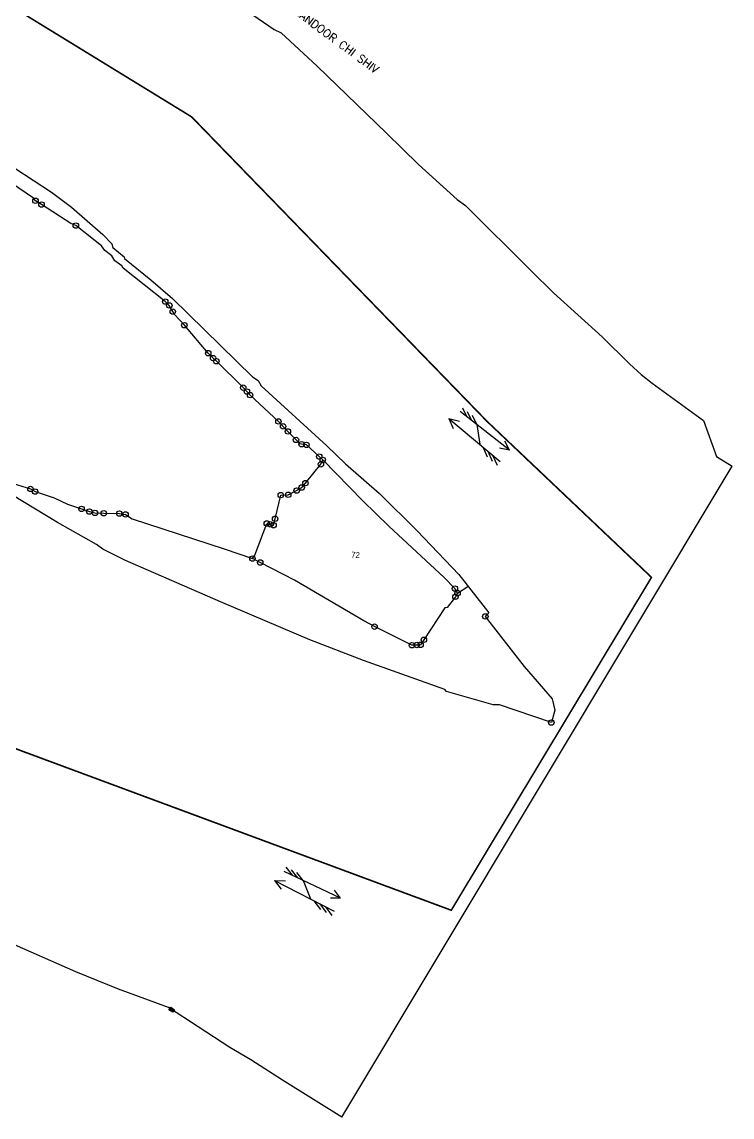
# Model space of a CAD drawing. Header units: metres. Extents: x 271592 to 276954, y 2137484 to 2140285.
# Drawn here: x 275866 to 276954, y 2137484 to 2139160 of the extents above; entities that cross this region are included whole.
import ezdxf

# ---------------------------------------------------------------- set-up
doc = ezdxf.new("R2010")
doc.units = ezdxf.units.M
doc.header["$LTSCALE"] = 0.3
doc.linetypes.add('DASHDOT', pattern=[1, 0.5, -0.25, 0, -0.25])
for name, color, linetype in [('OFF', 1, 'Continuous'), ('POLY_PARCEL', 6, 'Continuous'), ('POLY_ROAD', 30, 'Continuous'), ('POLY_WATER', 4, 'Continuous'), ('SYM_ARROW', 1, 'Continuous'), ('SYM_STONE', 1, 'Continuous'), ('TEXT_MAPOUT', 7, 'Continuous'), ('TEXT_PARCEL', 7, 'Continuous'), ('V_BOUND_STREAM_LINE', 7, 'DASHDOT')]:
    doc.layers.add(name, color=color, linetype=linetype)
doc.styles.get("Standard").update_dxf_attribs({"font": 'simplex.shx'})
doc.styles.add('TEXT_MAP', font='', dxfattribs={"height": 1.8})
doc.styles.get('TEXT_MAP').set_extended_font_data('Kruti Dev 050')

# ---------------------------------------------------------------- blocks, each defined once
blk = doc.blocks.new('STONE')
at = {"layer": 'SYM_STONE'}
blk.add_circle((0, 0), 0.851, dxfattribs=at)
blk = doc.blocks.new('RIVERARROW2')
at = {"layer": 'SYM_ARROW'}
for points in [[(-3.54, 4.97), (-5.14, 7.71)], [(-9.27, 4.12), (7.78, -7.99)], [(-9.27, 4.12), (-7.66, 1.14)], [(-9.27, 4.12), (-5.93, 3.58)], [(10.39, -4.23), (-5.91, 6.54)], [(-1.99, 3.95), (-3.59, 6.68)], [(-0.39, 2.89), (-1.99, 5.62)], [(-0.39, 2.89), (1.02, -3.15)], [(10.39, -4.23), (8.79, -1.5)], [(2.01, -3.89), (3.62, -6.87)], [(3.68, -5.08), (5.3, -8.05)], [(5.31, -6.23), (6.92, -9.21)], [(10.39, -4.23), (7.25, -3.84)]]:
    blk.add_lwpolyline(points, dxfattribs=at)
blk = doc.blocks.new('STONESQUAREFILLED')
blk.add_hatch(color=256).paths.add_polyline_path([(0.7, -0.48), (0.7, 0.48), (-0.7, 0.48), (-0.7, -0.48)])
blk.add_lwpolyline([(-0.7, 0.48), (0.7, 0.48), (0.7, -0.48), (-0.7, -0.48)], close=True)

msp = doc.modelspace()

# ---------------------------------------------------------------- linework, layer by layer
at = {"layer": 'OFF'}
for points in [[(276356, 2137483.5), (276953.8, 2138479.7)], [(276533.2, 2138285.5), (276549.2, 2138295.8)]]:
    msp.add_lwpolyline(points, dxfattribs=at)
at = {"layer": 'POLY_PARCEL'}
for points in [[(276219, 2138338.4), (276222.8, 2138343.5), (276241, 2138392), (276246.3, 2138390.7), (276251.3, 2138389.4), (276253.7, 2138399.2), (276262.5, 2138435.5), (276273.8, 2138436), (276286.7, 2138442.4), (276294.5, 2138447.1), (276300.2, 2138453.8), (276323.9, 2138482.6), (276326.8, 2138489.3)], [(275846.2, 2138457.5), (275852.7, 2138453.1), (275879, 2138444.9), (275886.1, 2138440.9), (275915.1, 2138431.4), (275935.7, 2138421.6), (275957.2, 2138414.4), (275969.2, 2138410.3), (275977.8, 2138408.2), (275991.3, 2138407.8), (276015.2, 2138407.2), (276024.7, 2138405.9), (276035, 2138399.1), (276175.8, 2138353.2), (276219, 2138338.4)], [(276533.2, 2138285.5), (276530, 2138279.8), (276517.4, 2138263.2), (276513.8, 2138262.8), (276481.6, 2138214.1), (276476.6, 2138206.3), (276470.7, 2138206), (276463.4, 2138205.7), (276406.1, 2138234.2), (276389.8, 2138243), (276283.5, 2138305.2), (276230.9, 2138332.3), (276219, 2138338.4)]]:
    msp.add_lwpolyline(points, dxfattribs=at)
at = {"layer": 'POLY_ROAD'}
msp.add_lwpolyline([(276533.2, 2138285.5), (276529.2, 2138292.5), (276512.8, 2138309.2), (276428, 2138388.1), (276388.3, 2138426.5), (276326.8, 2138489.3), (276321.4, 2138494.4), (276301.7, 2138512.3), (276294.2, 2138513.4), (276291.7, 2138513.8), (276285.8, 2138519.9), (276273.4, 2138532.9), (276266, 2138540.7), (276258.8, 2138548.2), (276215.5, 2138588.5), (276210.5, 2138593.9), (276204.9, 2138599.9), (276163.8, 2138640.4), (276158.7, 2138645.2), (276151.3, 2138652.7), (276114.7, 2138695.5), (276099.4, 2138712.1), (276097, 2138716.3), (276091.7, 2138725.7), (276085.4, 2138731.7), (276021.2, 2138782.6), (276018.9, 2138786.3), (276008.3, 2138794.1), (276003.7, 2138801.4), (275992.9, 2138809.7), (275987.8, 2138816.9), (275948.5, 2138848), (275940.7, 2138851.3), (275895.9, 2138880.1), (275886.7, 2138885.9), (275883.7, 2138890), (275791.7, 2138952.4)], dxfattribs=at)
at = {"layer": 'POLY_WATER'}
for points in [[(276115.2, 2139242.9), (276252.2, 2139148.3), (276262.9, 2139143), (276318.4, 2139092), (276424.3, 2138989.2), (276473.4, 2138941.3), (276532.5, 2138887.9), (276545.6, 2138878.9), (276646.2, 2138778.7), (276680.4, 2138745.2), (276754.5, 2138677.6), (276796.4, 2138636.5), (276814.5, 2138620.2), (276831.4, 2138606.7), (276910, 2138549.6), (276930.1, 2138494.4), (276953.8, 2138479.7)], [(275826.6, 2138954.2), (275911.1, 2138899), (275942, 2138876.1), (275989.7, 2138834.2), (276003.5, 2138820.1), (276005, 2138814.4), (276022.7, 2138800.2), (276022.8, 2138797.6), (276063.3, 2138764.8), (276096.7, 2138736.2), (276219, 2138616.7), (276227.7, 2138611), (276232.4, 2138602.6), (276333.1, 2138510.7), (276361.8, 2138483.2), (276413.6, 2138437.8), (276471.6, 2138380.6), (276535, 2138313.8), (276581, 2138255.4), (276575.7, 2138249.7), (276635.4, 2138172.9), (276678.1, 2138123.8), (276682.4, 2138106.3), (276676.9, 2138087.3), (276597.4, 2138114.5), (276587.8, 2138114.7), (276516.1, 2138135.1), (276513.8, 2138137.9), (276389.1, 2138182.5), (276306.7, 2138213.9), (276170, 2138272.3), (276024.6, 2138335.2), (275990, 2138352.9), (275980.4, 2138360), (275920.5, 2138393.3), (275816.1, 2138456.4)], [(276356, 2137483.5), (276265.3, 2137540.2), (276216.5, 2137571), (276184.4, 2137590.2), (276136, 2137621.7), (276090.5, 2137651.2), (276013.7, 2137679.5), (275948.6, 2137705.7), (275841.8, 2137752.7), (275712.7, 2137805.5), (275705.6, 2137809.1), (275631.6, 2137865.4), (275488.3, 2137879.7), (275332.7, 2137894), (275174.1, 2137911.3), (275052.7, 2137924.4), (274981.6, 2137931.8), (274980.1, 2137933.8), (274874.6, 2137951.5), (274802, 2137964.8), (274671.7, 2137974.3), (274471.3, 2137988.8), (274380.3, 2137997)]]:
    msp.add_lwpolyline(points, dxfattribs=at)
at = {"layer": 'V_BOUND_STREAM_LINE', "ltscale": 10, "const_width": 2.45}
msp.add_lwpolyline([(274280.5, 2139786.8), (274590.6, 2139736.5), (275053, 2139607.4), (275558.5, 2139362), (276125.9, 2139014.3), (276578.7, 2138548), (276830.3, 2138309.6), (276523.6, 2137800.1), (275838.6, 2138053.9), (275337.9, 2138289.4), (274899, 2138344.5), (274330.9, 2138386.6)], dxfattribs=at)

# ---------------------------------------------------------------- block references
at = {"layer": 'SYM_ARROW'}
for p, xscale, yscale, zscale, rotation in [((276563.5, 2138529), 4.900739516321015, 4.900739516321015, 4.900739516321015, 355.3574673996505), ((276300.8, 2137832), 4.900739516321016, 4.900739516321016, 4.900739516321016, 8.153450266144416)]:
    msp.add_blockref('RIVERARROW2', p, dxfattribs=dict(at, xscale=xscale, yscale=yscale, zscale=zscale, rotation=rotation))
at = {"layer": 'SYM_STONE'}
for name, p, xscale, yscale, zscale, rotation in [('STONE', (275886.7, 2138885.9), 4.900739516321015, 4.900739516321015, 4.900739516321015, 355.3574673996505), ('STONE', (275895.9, 2138880.1), 4.900739516321015, 4.900739516321015, 4.900739516321015, 355.3574673996505), ('STONE', (275948.5, 2138848), 4.900739516321015, 4.900739516321015, 4.900739516321015, 355.3574673996505), ('STONE', (276085.4, 2138731.7), 4.900739516321015, 4.900739516321015, 4.900739516321015, 355.3574673996505), ('STONE', (276091.7, 2138725.7), 4.900739516321015, 4.900739516321015, 4.900739516321015, 355.3574673996505), ('STONE', (276097, 2138716.3), 4.900739516321015, 4.900739516321015, 4.900739516321015, 355.3574673996505), ('STONE', (276114.7, 2138695.5), 4.900739516321015, 4.900739516321015, 4.900739516321015, 355.3574673996505), ('STONE', (276151.3, 2138652.7), 4.900739516321015, 4.900739516321015, 4.900739516321015, 355.3574673996505), ('STONE', (276158.7, 2138645.2), 4.900739516321015, 4.900739516321015, 4.900739516321015, 355.3574673996505), ('STONE', (276163.8, 2138640.4), 4.900739516321015, 4.900739516321015, 4.900739516321015, 355.3574673996505), ('STONE', (276204.9, 2138599.9), 4.900739516321015, 4.900739516321015, 4.900739516321015, 355.3574673996505), ('STONE', (276210.5, 2138593.9), 4.900739516321015, 4.900739516321015, 4.900739516321015, 355.3574673996505), ('STONE', (276215.5, 2138588.5), 4.900739516321015, 4.900739516321015, 4.900739516321015, 355.3574673996505), ('STONE', (276258.8, 2138548.2), 4.900739516321015, 4.900739516321015, 4.900739516321015, 355.3574673996505), ('STONE', (276266, 2138540.7), 4.900739516321015, 4.900739516321015, 4.900739516321015, 355.3574673996505), ('STONE', (276273.4, 2138532.9), 4.900739516321015, 4.900739516321015, 4.900739516321015, 355.3574673996505), ('STONE', (276285.8, 2138519.9), 4.900739516321015, 4.900739516321015, 4.900739516321015, 355.3574673996505), ('STONE', (276294.2, 2138513.4), 4.900739516321015, 4.900739516321015, 4.900739516321015, 355.3574673996505), ('STONE', (276301.7, 2138512.3), 4.900739516321015, 4.900739516321015, 4.900739516321015, 355.3574673996505), ('STONE', (276321.4, 2138494.4), 4.900739516321015, 4.900739516321015, 4.900739516321015, 355.3574673996505), ('STONE', (276323.9, 2138482.6), 4.900739516321015, 4.900739516321015, 4.900739516321015, 355.3574673996505), ('STONE', (276326.8, 2138489.3), 4.900739516321015, 4.900739516321015, 4.900739516321015, 355.3574673996505), ('STONE', (275879, 2138444.9), 4.900739516321015, 4.900739516321015, 4.900739516321015, 355.3574673996505), ('STONE', (276294.5, 2138447.1), 4.900739516321015, 4.900739516321015, 4.900739516321015, 355.3574673996505), ('STONE', (276300.2, 2138453.8), 4.900739516321015, 4.900739516321015, 4.900739516321015, 355.3574673996505), ('STONE', (275886.1, 2138440.9), 4.900739516321015, 4.900739516321015, 4.900739516321015, 355.3574673996505), ('STONE', (276262.5, 2138435.5), 4.900739516321015, 4.900739516321015, 4.900739516321015, 355.3574673996505), ('STONE', (276273.8, 2138436), 4.900739516321015, 4.900739516321015, 4.900739516321015, 355.3574673996505), ('STONE', (276286.7, 2138442.4), 4.900739516321015, 4.900739516321015, 4.900739516321015, 355.3574673996505), ('STONE', (275957.2, 2138414.4), 4.900739516321015, 4.900739516321015, 4.900739516321015, 355.3574673996505), ('STONE', (275969.2, 2138410.3), 4.900739516321015, 4.900739516321015, 4.900739516321015, 355.3574673996505), ('STONE', (275977.8, 2138408.2), 4.900739516321015, 4.900739516321015, 4.900739516321015, 355.3574673996505), ('STONE', (275991.3, 2138407.8), 4.900739516321015, 4.900739516321015, 4.900739516321015, 355.3574673996505), ('STONE', (276015.2, 2138407.2), 4.900739516321015, 4.900739516321015, 4.900739516321015, 355.3574673996505), ('STONE', (276024.7, 2138405.9), 4.900739516321015, 4.900739516321015, 4.900739516321015, 355.3574673996505), ('STONE', (276024.7, 2138405.9), 4.900739516321015, 4.900739516321015, 4.900739516321015, 355.3574673996505), ('STONE', (276253.7, 2138399.2), 4.900739516321015, 4.900739516321015, 4.900739516321015, 355.3574673996505), ('STONE', (276241, 2138392), 4.900739516321015, 4.900739516321015, 4.900739516321015, 355.3574673996505), ('STONE', (276246.3, 2138390.7), 4.900739516321015, 4.900739516321015, 4.900739516321015, 355.3574673996505), ('STONE', (276251.3, 2138389.4), 4.900739516321015, 4.900739516321015, 4.900739516321015, 355.3574673996505), ('STONE', (276219, 2138338.4), 4.900739516321015, 4.900739516321015, 4.900739516321015, 355.3574673996505), ('STONE', (276230.9, 2138332.3), 4.900739516321015, 4.900739516321015, 4.900739516321015, 355.3574673996505), ('STONE', (276529.2, 2138292.5), 4.900739516321015, 4.900739516321015, 4.900739516321015, 355.3574673996505), ('STONE', (276530, 2138279.8), 4.900739516321015, 4.900739516321015, 4.900739516321015, 355.3574673996505), ('STONE', (276533.2, 2138285.5), 4.900739516321015, 4.900739516321015, 4.900739516321015, 355.3574673996505), ('STONE', (276575.7, 2138249.7), 4.900739516321015, 4.900739516321015, 4.900739516321015, 355.3574673996505), ('STONE', (276406.1, 2138234.2), 4.900739516321015, 4.900739516321015, 4.900739516321015, 355.3574673996505), ('STONE', (276481.6, 2138214.1), 4.900739516321015, 4.900739516321015, 4.900739516321015, 355.3574673996505), ('STONE', (276463.4, 2138205.7), 4.900739516321015, 4.900739516321015, 4.900739516321015, 355.3574673996505), ('STONE', (276470.7, 2138206), 4.900739516321015, 4.900739516321015, 4.900739516321015, 355.3574673996505), ('STONE', (276476.6, 2138206.3), 4.900739516321015, 4.900739516321015, 4.900739516321015, 355.3574673996505), ('STONE', (276676.9, 2138087.3), 4.900739516321015, 4.900739516321015, 4.900739516321015, 355.3574673996505), ('STONESQUAREFILLED', (276095.3, 2137647.9), 4.900739516321016, 4.900739516321016, 4.900739516321016, 145.9731793832511)]:
    msp.add_blockref(name, p, dxfattribs=dict(at, xscale=xscale, yscale=yscale, zscale=zscale, rotation=rotation))

# ---------------------------------------------------------------- texts
at = {"layer": 'TEXT_MAPOUT'}
msp.add_text('MAUJE SANDOOR CHI SHIV', height=12.252, rotation=323.3756, dxfattribs=at).set_placement((276233.1, 2139209.1))
at = {"layer": 'TEXT_PARCEL', "style": 'TEXT_MAP'}
msp.add_text('72', height=8.82, rotation=355.3575, dxfattribs=at).set_placement((276370.1, 2138340.1))

doc.saveas('drawing.dxf')
